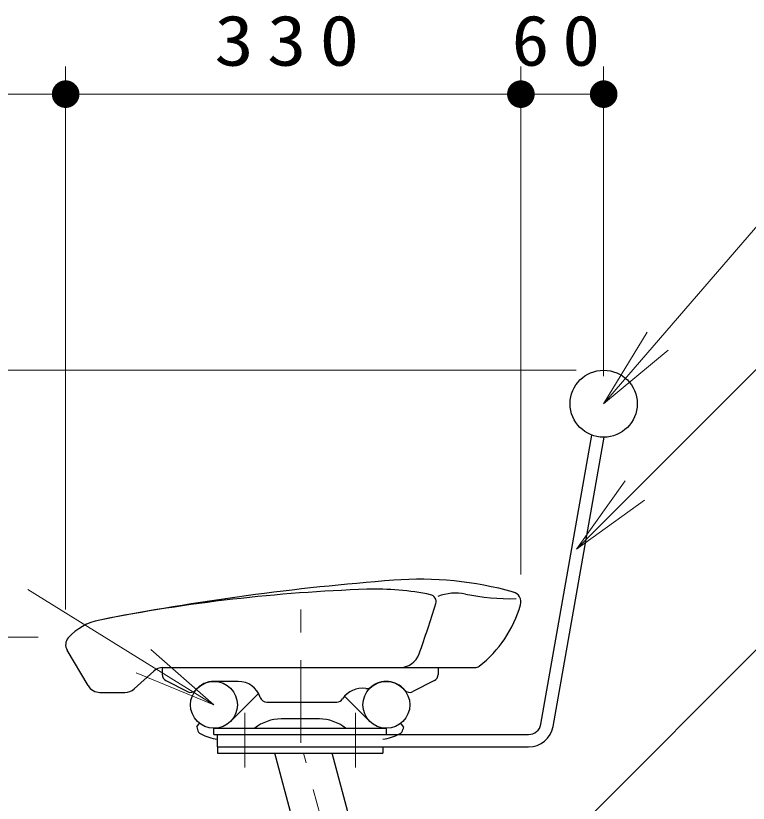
# Model space of a CAD drawing. Units: millimetres on the paper, with parts at other scales. Extents: x -385 to 0, y -12 to 267.
# Drawn here: x -97.94 to -71.39, y 124.14 to 152.67 of the extents above; entities that cross this region are included whole.
import ezdxf

# ---------------------------------------------------------------- set-up
doc = ezdxf.new("R2010")
doc.units = ezdxf.units.MM
doc.linetypes.add('USER2', pattern=[6, 3, -1, 1, -1])
doc.layers.add('LY_1', color=7, linetype='Continuous', lineweight=25)
doc.styles.add('ＭＳ ゴシック', font='')
doc.styles.get('ＭＳ ゴシック').set_extended_font_data('MS Gothic')

# ---------------------------------------------------------------- blocks, each defined once
blk = doc.blocks.new('open_arrow')
at = {"color": 0, "linetype": 'Continuous', "lineweight": -2}
blk.add_lwpolyline([(7.5, 1.25), (0, 0), (7.5, -1.25)], dxfattribs=at)
blk = doc.blocks.new('filled_dot')
at = {"color": 0, "linetype": 'Continuous', "lineweight": -2, "const_width": 1.25}
blk.add_lwpolyline([(-0.625, 0, 1), (0.625, 0, 1)], format="xyb", close=True, dxfattribs=at)

msp = doc.modelspace()

# ---------------------------------------------------------------- linework, layer by layer
at = {"layer": 'LY_1', "lineweight": 13}
for p, q in [((-96.133, 131.154), (-96.133, 150.829)), ((-79.633, 132.429), (-79.633, 150.829)), ((-76.633, 139.614), (-76.633, 150.829)), ((-131.133, 149.829), (-96.133, 149.829)), ((-96.133, 149.829), (-79.633, 149.829)), ((-79.633, 149.829), (-76.633, 149.829)), ((-76.633, 138.614), (-69.006, 147.455)), ((-77.623, 133.346), (-69.006, 141.963)), ((-77.633, 139.829), (-197.103, 139.829)), ((-77.633, 139.829), (-185.383, 139.829)), ((-90.758, 127.704), (-97.498, 131.886)), ((-83.634, 117.152), (-69.245, 131.57)), ((-97.133, 130.154), (-185.383, 130.154))]:
    msp.add_line(p, q, dxfattribs=at)
at = {"layer": 'LY_1'}
for p, q in [((-78.909, 127.001), (-77.062, 137.478)), ((-78.466, 126.923), (-76.618, 137.399)), ((-90.157, 127.103), (-89.212, 128.048)), ((-85.109, 127.103), (-86.021, 128.015)), ((-91.383, 126.911), (-91.284, 127.036)), ((-86.938, 127.194), (-88.327, 127.194)), ((-83.883, 126.911), (-83.982, 127.036)), ((-91.383, 126.911), (-91.358, 126.813)), ((-90.758, 126.854), (-84.508, 126.854)), ((-90.758, 126.629), (-90.758, 126.854)), ((-84.508, 126.629), (-84.508, 126.854)), ((-83.883, 126.911), (-83.907, 126.813)), ((-90.758, 126.629), (-84.508, 126.629)), ((-90.633, 126.179), (-90.633, 126.629)), ((-90.633, 126.629), (-79.352, 126.629)), ((-90.633, 126.179), (-79.352, 126.179)), ((-84.227, 109.829), (-88.547, 125.954)), ((-76.797, 89.829), (-86.477, 125.954))]:
    msp.add_line(p, q, dxfattribs=at)
at = {"layer": 'LY_1', "linetype": 'USER2', "lineweight": 13}
for p, q in [((-87.612, 126.329), (-87.612, 131.154)), ((-78.1, 90.829), (-87.512, 125.954))]:
    msp.add_line(p, q, dxfattribs=at)
at = {"layer": 'LY_1', "color": 4}
for p, q in [((-95.321, 128.4), (-96.081, 129.689)), ((-92.633, 129.054), (-92.633, 128.806)), ((-92.606, 129.054), (-81.299, 129.054)), ((-82.633, 129.054), (-82.633, 128.806)), ((-93.649, 128.284), (-92.941, 128.925)), ((-92.498, 128.584), (-91.721, 128.182)), ((-89.883, 128.554), (-90.758, 128.554)), ((-82.768, 128.584), (-83.544, 128.182)), ((-94.89, 128.154), (-93.984, 128.154)), ((-88.84, 127.804), (-86.305, 127.804)), ((-90.633, 126.179), (-90.633, 125.954)), ((-84.633, 126.179), (-84.633, 125.954)), ((-90.633, 125.954), (-84.633, 125.954))]:
    msp.add_line(p, q, dxfattribs=at)
at = {"layer": 'LY_1', "color": 4, "linetype": 'USER2', "lineweight": 13}
for p, q in [((-89.633, 127.418), (-89.633, 125.582)), ((-89.633, 127.418), (-89.633, 125.882)), ((-85.633, 127.418), (-85.633, 125.582)), ((-85.633, 127.418), (-85.633, 125.882)), ((-89.633, 126.968), (-89.633, 125.432)), ((-85.633, 126.968), (-85.633, 125.432))]:
    msp.add_line(p, q, dxfattribs=at)
at = {"layer": 'LY_1'}
for centre, radius in [((-76.633, 138.614), 1.215), ((-90.758, 127.704), 0.85), ((-84.508, 127.704), 0.85)]:
    msp.add_circle(centre, radius, dxfattribs=at)
at = {"layer": 'LY_1', "color": 32}
for centre in [(-90.758, 127.704), (-84.508, 127.704)]:
    msp.add_circle(centre, 0.85, dxfattribs=at)
at = {"layer": 'LY_1', "color": 4}
for centre, radius, start, end in [((-77.307, 40.787), 91.693, 94.3365, 101.05761), ((-83.29, 119.683), 12.571, 74.3873, 94.3365), ((-83.133, 71.102), 60.824, 91.96378, 101.15142), ((-84.885, 122.19), 9.706, 78.2267, 91.9638), ((-82.956, 131.447), 0.25, 343.0181, 78.2267), ((-81.995, 129.959), 1.793, 78.7048, 111.0333), ((-79.957, 140.163), 8.613, 258.7048, 270.9894), ((-80.008, 131.429), 0.375, 344.0912, 74.3873), ((-121.138, 143.107), 40.173, 340.2784, 343.0181), ((-83.789, 132.507), 4.308, 307.8719, 344.0912), ((-94.497, 128.748), 2.069, 101.1514, 138.0967), ((-95.758, 129.879), 0.375, 138.0967, 210.5201), ((-84.027, 129.804), 0.75, 270, 340.2784), ((-92.606, 128.554), 0.5, 90, 132.1844), ((-81.299, 129.304), 0.25, 270, 307.8719), ((-92.383, 128.806), 0.25, 180, 242.6239), ((-82.883, 128.806), 0.25, 297.3761, 0), ((-94.89, 128.654), 0.5, 210.5201, 270), ((-90.758, 127.704), 0.85, 90.0001, 140.4789), ((-89.883, 127.704), 0.85, 18.553, 90.0001), ((-84.508, 127.704), 0.85, 39.5211, 130.3792), ((-93.984, 128.654), 0.5, 270, 312.1844), ((-91.606, 128.404), 0.25, 242.6239, 320.4789), ((-85.383, 127.454), 0.85, 81.5115, 146.9443), ((-85.22, 128.542), 0.25, 261.5117, 310.379), ((-83.659, 128.404), 0.25, 219.5211, 297.3761), ((-88.84, 128.054), 0.25, 198.5527, 270), ((-86.305, 128.054), 0.25, 270, 326.9441)]:
    msp.add_arc(centre, radius, start, end, dxfattribs=at)
at = {"layer": 'LY_1'}
for centre, radius, start, end in [((-88.858, 127.694), 0.5, 123.6982, 135), ((-88.327, 125.694), 1.5, 90, 129.3457), ((-86.938, 125.694), 1.5, 50.6543, 90), ((-79.352, 127.079), 0.45, 270, 350), ((-91.116, 126.874), 0.25, 194.0362, 241.6847), ((-84.15, 126.874), 0.25, 298.3153, 345.9638), ((-79.352, 127.079), 0.9, 270, 350), ((-90.404, 128.194), 1.75, 241.6846, 262.4989), ((-84.861, 128.194), 1.75, 277.5016, 298.3153)]:
    msp.add_arc(centre, radius, start, end, dxfattribs=at)

# ---------------------------------------------------------------- block references
at = {"layer": 'LY_1', "lineweight": 13, "xscale": 0.4, "yscale": 0.4}
for name, p, rotation in [('filled_dot', (-96.133, 149.829), 180), ('filled_dot', (-79.633, 149.829), 180), ('filled_dot', (-76.633, 149.829), 180), ('open_arrow', (-76.633, 138.614), 49.2), ('open_arrow', (-77.623, 133.346), 45), ('open_arrow', (-90.758, 127.704), 148.2)]:
    msp.add_blockref(name, p, dxfattribs=dict(at, rotation=rotation))
for p in [(-96.133, 149.829), (-79.633, 149.829)]:
    msp.add_blockref('filled_dot', p, dxfattribs=at)

# ---------------------------------------------------------------- texts
at = {"layer": 'LY_1', "char_height": 1.833, "attachment_point": 8, "style": 'ＭＳ ゴシック'}
for s, insert in [('\\T1.33;\\W1.15;330', (-87.883, 150.829)), ('\\T1.34;\\W1.1;60', (-78.133, 150.829))]:
    msp.add_mtext(s, dxfattribs=dict(at, insert=insert))

doc.saveas('drawing.dxf')
